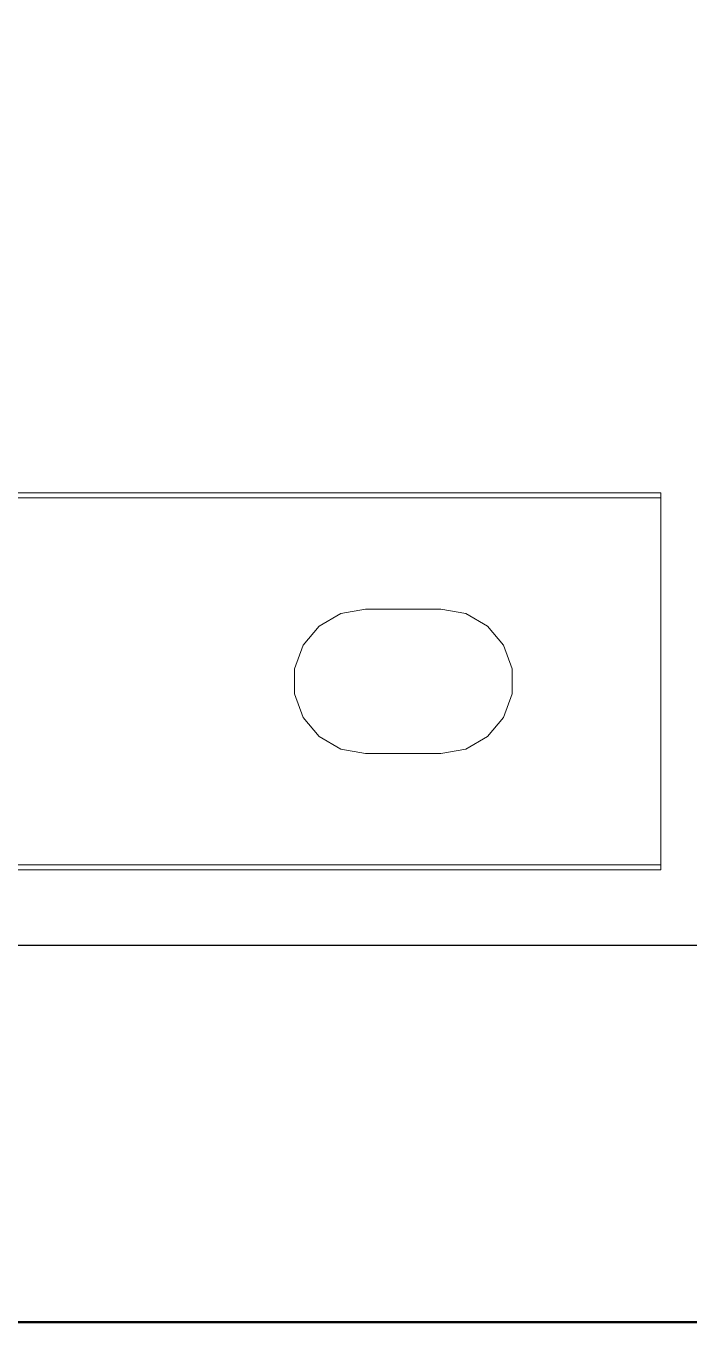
# Model space of a CAD drawing. Header units: millimetres. Extents: x 0 to 1680, y 0 to 1188.
# Drawn here: x 970.5 to 1023.3, y 173 to 276.2 of the extents above; entities that cross this region are included whole.
import ezdxf
from ezdxf.enums import TextEntityAlignment as Align

# ---------------------------------------------------------------- set-up
doc = ezdxf.new("R2010")
doc.units = ezdxf.units.MM
for name, color, linetype, lineweight in [('EPLAN100', 7, 'Continuous', 13), ('EPLAN310', 5, 'Continuous', 5), ('EPLAN400', 5, 'Continuous', 9), ('EPLAN440', 73, 'Continuous', 9), ('EPLAN500', 7, 'Continuous', 9), ('EPLAN501', 7, 'Continuous', 9), ('EPLAN502', 7, 'Continuous', 9), ('EPLAN503', 7, 'Continuous', 9), ('EPLAN504', 7, 'Continuous', 9)]:
    doc.layers.add(name, color=color, linetype=linetype, lineweight=lineweight)
doc.styles.add('Tahoma', font='')
doc.styles.get('Tahoma').set_extended_font_data('Tahoma')

# ---------------------------------------------------------------- blocks, each defined once
blk = doc.blocks.new('EPLSYM_LibrarySPECIAL_Symbol11_Variant0_Placement8')
at = {"layer": 'EPLAN310', "lineweight": 25, "ltscale": 16}
blk.add_lwpolyline([(0, -440), (350, -440), (350, 0), (0, 0)], close=True, dxfattribs=at)
at = {"layer": 'EPLAN400', "color": 5, "style": 'Tahoma'}
blk.add_attdef('17_20010', text='', height=2.2575, dxfattribs=at).set_placement((-1.5, -0.9515), align=Align.TOP_RIGHT)
at = {"layer": 'EPLAN440', "color": 73, "style": 'Tahoma'}
blk.add_attdef('17_20300', text='', height=1.6254, dxfattribs=at).set_placement((-1.5, -4.57508), align=Align.TOP_RIGHT)
at = {"layer": 'EPLAN500', "color": 7, "style": 'Tahoma'}
blk.add_attdef('17_20027', text='', height=1.6254, dxfattribs=at).set_placement((-1.5, -7.27508), align=Align.TOP_RIGHT)
at = {"layer": 'EPLAN501', "color": 7, "style": 'Tahoma'}
blk.add_attdef('17_20011', text='', height=1.6254, dxfattribs=at).set_placement((-1.5, -12.67508), align=Align.TOP_RIGHT)
at = {"layer": 'EPLAN502', "color": 7, "style": 'Tahoma'}
blk.add_attdef('17_20025', text='', height=1.6254, dxfattribs=at).set_placement((-1.5, -15.37508), align=Align.TOP_RIGHT)
at = {"layer": 'EPLAN503', "color": 7, "style": 'Tahoma'}
blk.add_attdef('17_20024', text='', height=1.6254, dxfattribs=at).set_placement((-1.5, -18.07508), align=Align.TOP_RIGHT)
at = {"layer": 'EPLAN504', "color": 7, "style": 'Tahoma'}
blk.add_attdef('17_20901[1]', text='', height=1.6254, dxfattribs=at).set_placement((-1.5, -9.97508), align=Align.TOP_RIGHT)

msp = doc.modelspace()

# ---------------------------------------------------------------- linework, layer by layer
at = {"layer": 'EPLAN100', "lineweight": 0, "ltscale": 4}
for p, q in [((841, 238.6), (1021, 238.6)), ((1021, 209), (1021, 239)), ((841, 209.4), (1021, 209.4)), ((841, 209), (1021, 209))]:
    msp.add_line(p, q, dxfattribs=at)
at = {"layer": 'EPLAN100', "lineweight": 50, "ltscale": 16}
msp.add_lwpolyline([(742, 173), (1142, 173), (1142, 673), (742, 673)], close=True, dxfattribs=at)
at = {"layer": 'EPLAN100', "lineweight": 0, "ltscale": 4}
for points in [[(841, 209), (841, 239), (1021, 239)], [(991.84, 225), (991.84, 223), (992.52, 221.12), (993.8, 219.6), (995.53, 218.6), (997.5, 218.25), (1003.5, 218.25), (1005.47, 218.6), (1007.2, 219.6), (1008.48, 221.12), (1009.16, 223), (1009.16, 225), (1008.48, 226.87), (1007.2, 228.4), (1005.47, 229.4), (1003.5, 229.75), (997.5, 229.75), (995.53, 229.4), (993.8, 228.4), (992.52, 226.87), (991.84, 225)]]:
    msp.add_lwpolyline(points, dxfattribs=at)

# ---------------------------------------------------------------- block references
msp.add_blockref('EPLSYM_LibrarySPECIAL_Symbol11_Variant0_Placement8', (767, 643))

doc.saveas('drawing.dxf')
